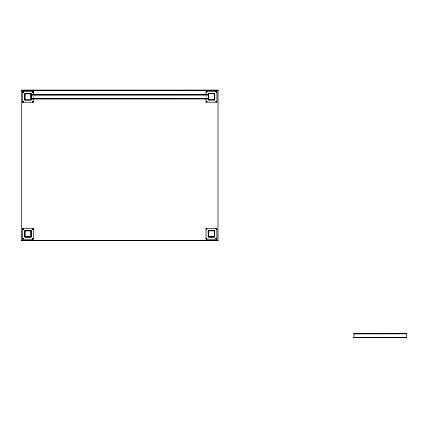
<?xml version="1.0" encoding="UTF-8"?>
<svg xmlns="http://www.w3.org/2000/svg" width="428" height="428" viewBox="0 0 428 428"><rect width="100%" height="100%" fill="white"/><g stroke="black" fill="none" stroke-linecap="round" stroke-linejoin="round"><path stroke-width="0.32" stroke-dasharray="2.14 1.6" d="M206.071 95.77L206.071 97.686M33.379 95.856L33.379 97.771"/><path stroke-width="0.64" d="M23.064 92.245C24.145 91.1 22.277 92.913 23.128 91.64M23.026 102.008C24.107 100.864 22.24 102.677 23.091 101.399M32.79 92.245C33.876 91.1 32.004 92.913 32.854 91.64M32.806 101.998C33.876 100.858 32.047 102.661 32.87 101.393M23.064 229.253C24.145 228.108 22.277 229.922 23.128 228.643M23.026 239.017C24.107 237.866 22.24 239.685 23.091 238.407M32.79 229.253C33.876 228.108 32.004 229.922 32.854 228.643M32.806 239.006C33.892 237.861 32.02 239.675 32.87 238.396M206.617 92.159C207.698 91.014 205.825 92.828 206.676 91.549M206.58 101.923C207.66 100.778 205.793 102.592 206.638 101.313M216.343 92.159C217.424 91.014 215.557 92.828 216.407 91.549M216.359 101.912C217.44 100.767 215.573 102.581 216.424 101.308M206.542 229.253C207.623 228.108 205.756 229.922 206.606 228.643M206.505 239.017C207.591 237.866 205.718 239.685 206.569 238.407M216.274 229.253C217.354 228.108 215.487 229.922 216.333 228.643M216.29 239.006C217.371 237.861 215.503 239.675 216.349 238.396M21.432 90.206L218.018 90.206L21.432 90.206L21.4 240.456L218.018 240.338L21.4 240.456M31.201 94.54L208.388 94.508M31.201 94.599L208.388 94.588M31.201 94.679L208.388 94.684M31.201 94.791L208.388 94.732M31.201 94.845L208.388 94.845M31.201 94.909L208.388 94.909M31.201 98.477L208.388 98.536M31.201 98.601L208.388 98.601M31.201 98.708L208.388 98.708M31.201 98.793L208.388 98.756M31.201 98.879L208.388 98.852M353.993 333.508L406.6 333.503M353.993 333.551L406.6 333.54M353.993 333.642L406.6 333.642M353.993 333.76L406.6 333.701M353.993 333.819L406.6 333.819M353.993 337.387L406.6 337.387M353.993 337.451L406.6 337.51M353.993 337.564L406.6 337.564M353.993 337.617L406.6 337.665M353.993 337.708L406.6 337.708M216.07 91.822L216.68 91.886M206.344 91.822L206.949 91.886M216.087 101.58L216.696 101.639M206.307 101.586L206.911 101.65M32.517 91.913L33.127 91.972M22.791 91.913L23.396 91.972M32.533 101.666L33.143 101.725M22.754 101.671L23.363 101.736M216.001 228.916L216.605 228.98M206.269 228.916L206.879 228.98M216.017 238.669L216.621 238.733M206.232 238.68L206.842 238.744M32.517 228.916L33.127 228.98M22.791 228.916L23.396 228.98M32.533 238.669L33.143 238.733M22.754 238.68L23.363 238.744M406.6 337.783L406.6 333.417L353.993 333.417L353.993 337.783M218.018 90.206L217.986 240.456M208.249 94.909L208.249 93.475L214.754 93.475L214.754 99.981L208.249 99.981L208.249 98.483M206.071 94.492L206.071 91.298L216.932 91.298L216.932 102.153L206.071 102.153L206.071 98.959M33.379 94.577L33.379 91.383L22.518 91.383L22.518 102.244L33.379 102.244L33.379 98.408M209.249 99.74A0.76 0.76 0 0 1 208.489 98.98L208.489 94.476A0.76 0.76 0 0 1 209.249 93.711L213.754 93.711A0.76 0.76 0 0 1 214.514 94.476M214.514 98.98A0.76 0.76 0 0 1 213.754 99.74M25.696 99.826A0.76 0.76 0 0 1 24.936 99.066L24.936 94.561A0.76 0.76 0 0 1 25.696 93.796L30.201 93.796A0.76 0.76 0 0 1 30.966 94.561L30.966 99.066A0.76 0.76 0 0 1 30.201 99.826M208.415 231.564A0.76 0.76 0 0 1 209.18 230.804L213.684 230.804A0.76 0.76 0 0 1 214.444 231.564L214.444 236.069A0.76 0.76 0 0 1 213.684 236.834L209.18 236.834A0.76 0.76 0 0 1 208.415 236.069M22.636 91.769C23.042 93.689 24.219 90.602 22.636 91.769M22.598 101.532C23.005 103.453 24.182 100.366 22.598 101.532M32.367 91.769C32.774 93.689 33.946 90.602 32.367 91.769M32.384 101.522C32.79 103.442 33.962 100.355 32.384 101.522M22.636 228.771C23.042 230.692 24.219 227.61 22.636 228.771M22.598 238.535C23.005 240.456 24.182 237.374 22.598 238.535M32.367 228.771C32.774 230.692 33.946 227.61 32.367 228.771M32.384 238.53C32.79 240.45 33.962 237.363 32.384 238.53M206.189 91.683C206.596 93.604 207.767 90.517 206.189 91.683M206.152 101.441C206.558 103.367 207.735 100.28 206.152 101.441M215.915 91.683C216.322 93.604 217.499 90.517 215.915 91.683M215.931 101.436C216.338 103.357 217.515 100.27 215.931 101.436M206.119 228.771C206.521 230.692 207.698 227.61 206.119 228.771M206.082 238.535C206.489 240.456 207.66 237.374 206.082 238.535M215.846 228.771C216.252 230.692 217.429 227.61 215.846 228.771M215.862 238.53C216.268 240.45 217.445 237.363 215.862 238.53M31.201 93.561L24.696 93.561L24.696 100.066L31.201 100.066L31.201 93.561M214.583 93.646L208.425 93.646L208.425 99.804L214.583 99.804L214.583 93.646M31.03 93.732L24.872 93.732L24.872 99.89L31.03 99.89L31.03 93.732M33.379 228.392L22.518 228.392L22.518 239.247L33.379 239.247L33.379 228.392M216.862 228.392L206.002 228.392L206.002 239.247L216.862 239.247L216.862 228.392M31.201 230.564L24.696 230.564L24.696 237.075L31.201 237.075L31.201 230.564M214.685 230.564L208.179 230.564L208.179 237.075L214.685 237.075L214.685 230.564M31.03 230.74L24.872 230.74L24.872 236.898L31.03 236.898L31.03 230.74M214.508 230.74L208.35 230.74L208.35 236.898L214.508 236.898L214.508 230.74M30.201 230.804L25.696 230.804A0.76 0.76 0 0 0 24.936 231.564L24.936 236.069A0.76 0.76 0 0 0 25.696 236.834L30.201 236.834A0.76 0.76 0 0 0 30.966 236.069L30.966 231.564A0.76 0.76 0 0 0 30.201 230.804"/></g></svg>
